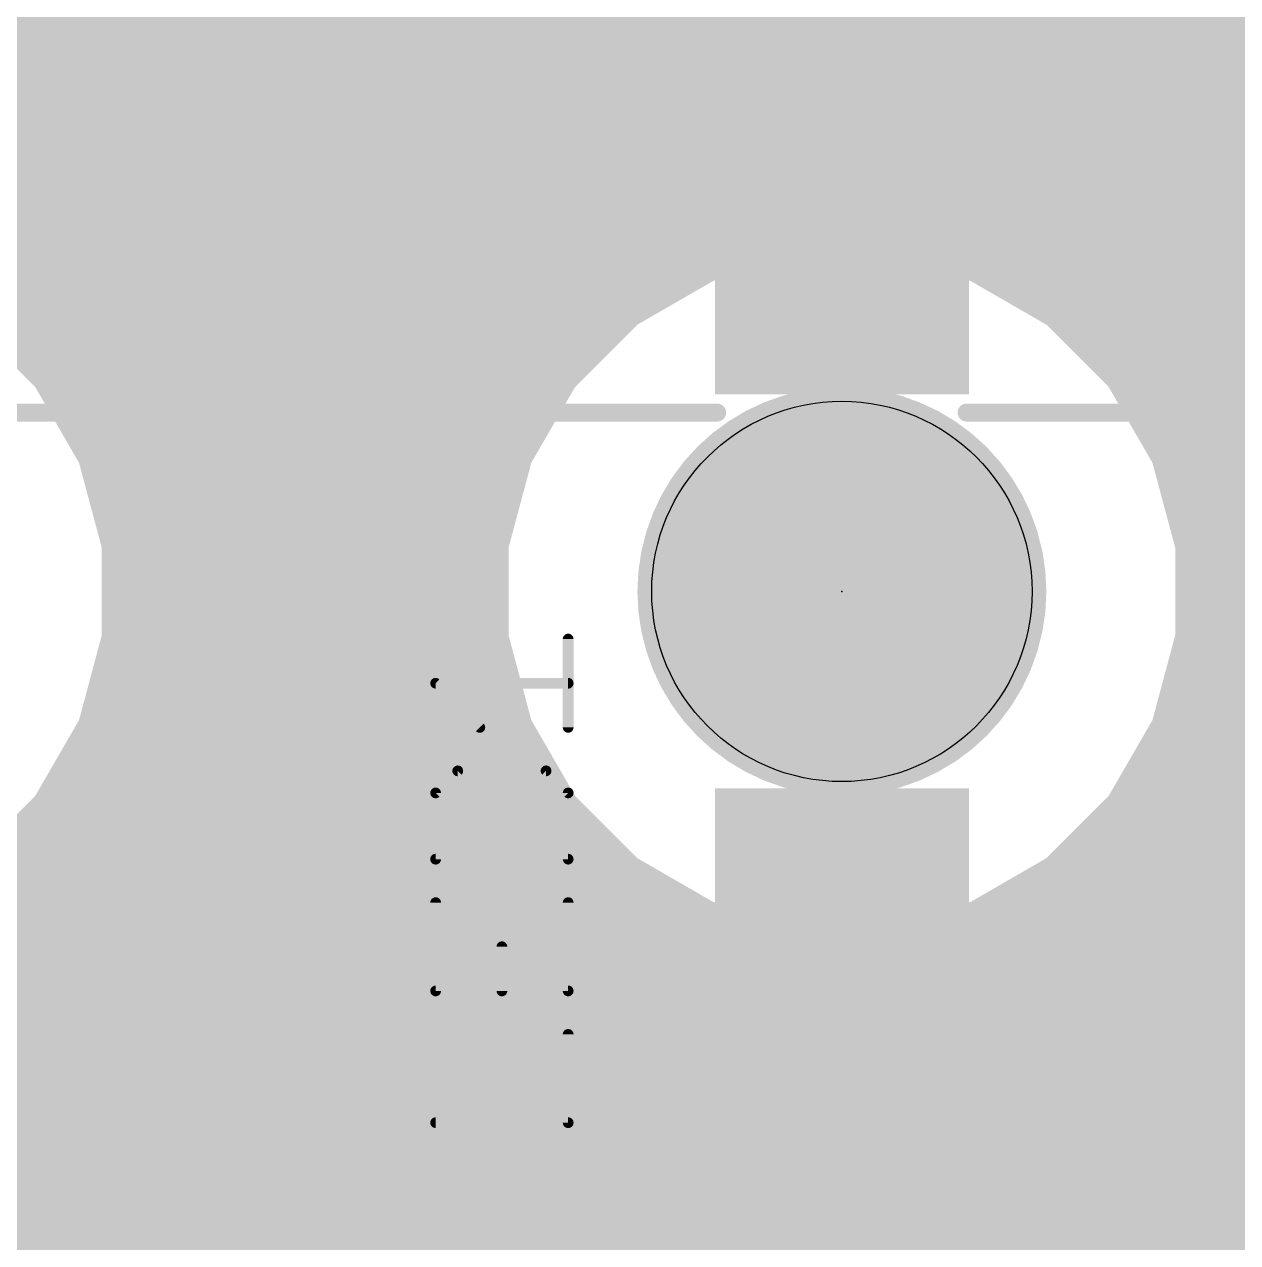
# Model space of a CAD drawing. Extents: x -0.2 to 42.2, y -0.3 to 59.1.
# Drawn here: x 22.14 to 30.75, y 29.67 to 38.32 of the extents above; entities that cross this region are included whole.
import ezdxf

# ---------------------------------------------------------------- set-up
doc = ezdxf.new("R2010")
doc.units = 0
for name, color, linetype in [('1', 22, 'CONTINUOUS'), ('16', 175, 'CONTINUOUS'), ('18', 82, 'CONTINUOUS'), ('20', 7, 'CONTINUOUS'), ('21', 253, 'CONTINUOUS'), ('23', 7, 'CONTINUOUS'), ('25', 253, 'CONTINUOUS'), ('29', 253, 'CONTINUOUS'), ('30', 253, 'CONTINUOUS')]:
    doc.layers.add(name, color=color, linetype=linetype)

# ---------------------------------------------------------------- blocks, each defined once
blk = doc.blocks.new('RECT')
blk.add_solid([(-0.5, -0.5), (0.5, -0.5), (-0.5, 0.5), (0.5, 0.5)])
blk = doc.blocks.new('ROUNDV')
at = {"const_width": 0.5}
blk.add_lwpolyline([(0, -0.25, 1), (0, 0.25, 1), (0, -0.25)], format="xyb", dxfattribs=at)

msp = doc.modelspace()

# ---------------------------------------------------------------- linework, layer by layer
at = {"layer": '1', "const_width": 0.4064}
for points in [[(32.0953, 37.3468), (29.5553, 39.8868)], [(29.21, 39.37), (31.75, 36.83)], [(28.9575, 38.7604), (31.1404, 36.5775)], [(13.3096, 38.2016), (29.5163, 38.2016)], [(21.3326, 37.7952), (26.9274, 37.7952)], [(26.9635, 37.816), (26.8593, 37.7559)], [(27.0798, 37.8472), (26.9635, 37.816)], [(27.7432, 37.8472), (27.0798, 37.8472)], [(27.7432, 36.8592), (27.7432, 37.8472)], [(27.7432, 37.7952), (28.1368, 37.7952)], [(28.8002, 37.8472), (28.1368, 37.8472)], [(28.1368, 37.8472), (28.1368, 36.8592)], [(28.9165, 37.816), (28.8002, 37.8472)], [(29.0207, 37.7559), (28.9165, 37.816)], [(28.9526, 37.7952), (29.9227, 37.7952)], [(26.8593, 37.7559), (26.7741, 37.6707)], [(29.1059, 37.6707), (29.0207, 37.7559)], [(26.7741, 37.6707), (26.714, 37.5665)], [(29.166, 37.5665), (29.1059, 37.6707)], [(26.714, 37.5665), (26.6828, 37.4502)], [(29.1972, 37.4502), (29.166, 37.5665)], [(26.6828, 37.4502), (26.6828, 36.7868)], [(29.1972, 36.7868), (29.1972, 37.4502)], [(21.5772, 37.3888), (26.6828, 37.3888)], [(27.7432, 37.3888), (28.1368, 37.3888)], [(29.1972, 37.3888), (30.3291, 37.3888)], [(21.5772, 36.9824), (26.6828, 36.9824)], [(27.7432, 36.9824), (28.1368, 36.9824)], [(29.1972, 36.9824), (30.7355, 36.9824)], [(28.1368, 36.8592), (27.7432, 36.8592)], [(26.6828, 36.7868), (27.3316, 36.7868)], [(27.3316, 36.7868), (26.9483, 36.6841)], [(28.9317, 36.6841), (28.5484, 36.7868)], [(28.5484, 36.7868), (29.1972, 36.7868)], [(26.9483, 36.6841), (26.3625, 36.3459)], [(29.5175, 36.3459), (28.9317, 36.6841)], [(21.4989, 36.576), (26.7611, 36.576)], [(29.1189, 36.576), (31.1404, 36.576)], [(22.3759, 35.8675), (21.8975, 36.3459)], [(26.3625, 36.3459), (25.8841, 35.8675)], [(29.9959, 35.8675), (29.5175, 36.3459)], [(22.0738, 36.1696), (26.1862, 36.1696)], [(29.6938, 36.1696), (31.1404, 36.1696)], [(22.7141, 35.2817), (22.3759, 35.8675)], [(25.8841, 35.8675), (25.5459, 35.2817)], [(30.3341, 35.2817), (29.9959, 35.8675)], [(22.4361, 35.7632), (25.8239, 35.7632)], [(30.0561, 35.7632), (31.1404, 35.7632)], [(22.6707, 35.3568), (25.5893, 35.3568)], [(30.2907, 35.3568), (31.1404, 35.3568)], [(22.8892, 34.6282), (22.7141, 35.2817)], [(25.5459, 35.2817), (25.3708, 34.6282)], [(30.5092, 34.6282), (30.3341, 35.2817)], [(22.8029, 34.9504), (25.4571, 34.9504)], [(30.4229, 34.9504), (31.1404, 34.9504)], [(22.8892, 33.9518), (22.8892, 34.6282)], [(25.3708, 34.6282), (25.3708, 33.9518)], [(30.5092, 33.9518), (30.5092, 34.6282)], [(22.8892, 34.544), (25.3708, 34.544)], [(30.5092, 34.544), (31.1404, 34.544)], [(22.8892, 34.1376), (25.3708, 34.1376)], [(30.5092, 34.1376), (31.1404, 34.1376)], [(22.7141, 33.2983), (22.8892, 33.9518)], [(25.3708, 33.9518), (25.5459, 33.2983)], [(30.3341, 33.2983), (30.5092, 33.9518)], [(22.8301, 33.7312), (25.4299, 33.7312)], [(30.4501, 33.7312), (31.1404, 33.7312)], [(22.3759, 32.7125), (22.7141, 33.2983)], [(22.7212, 33.3248), (25.5388, 33.3248)], [(25.5459, 33.2983), (25.8841, 32.7125)], [(29.9959, 32.7125), (30.3341, 33.2983)], [(30.3412, 33.3248), (31.2269, 33.3248)], [(22.4948, 32.9184), (25.7652, 32.9184)], [(30.1148, 32.9184), (31.6245, 32.9184)], [(21.8975, 32.2341), (22.3759, 32.7125)], [(25.8841, 32.7125), (26.3625, 32.2341)], [(29.5175, 32.2341), (29.9959, 32.7125)], [(22.1754, 32.512), (26.0846, 32.512)], [(29.7954, 32.512), (32.0309, 32.512)], [(26.3625, 32.2341), (26.7336, 32.0199)], [(29.1464, 32.0199), (29.5175, 32.2341)], [(21.6749, 32.1056), (26.5851, 32.1056)], [(29.2949, 32.1056), (34.3423, 32.1056)], [(26.7336, 32.0199), (26.7336, 31.0217)], [(27.94, 31.99), (27.94, 31.115)], [(29.1464, 31.0896), (29.1464, 32.0199)], [(21.5264, 31.6992), (26.7336, 31.6992)], [(29.1464, 31.6992), (34.7487, 31.6992)], [(21.5264, 31.2928), (26.7336, 31.2928)], [(29.1464, 31.2928), (35.1551, 31.2928)], [(27.94, 31.115), (28.575, 30.48)], [(33.7763, 31.0896), (29.1464, 31.0896)], [(26.7336, 31.0217), (26.9717, 30.7836)], [(21.3911, 30.8864), (26.8689, 30.8864)], [(26.9717, 30.7836), (27.4174, 30.7836)], [(27.4174, 30.7836), (27.4232, 30.7697)], [(27.4232, 30.7697), (28.0582, 30.1347)], [(20.9296, 30.48), (27.7129, 30.48)], [(28.575, 30.48), (33.655, 30.48)], [(20.9296, 30.0736), (28.1193, 30.0736)], [(28.0582, 30.1347), (28.2297, 29.9632)], [(28.2297, 29.9632), (28.4537, 29.8704)], [(28.4537, 29.8704), (33.4025, 29.8704)], [(20.9296, 29.6672), (33.6057, 29.6672)]]:
    msp.add_lwpolyline(points, dxfattribs=at)
at = {"layer": '1', "const_width": 0.2032}
for points in [[(29.5163, 38.1, 1), (29.5163, 38.3032)], [(26.9372, 37.9142, 1), (26.9898, 37.7179)], [(27.0143, 37.7281, 1), (26.9127, 37.904)], [(26.9274, 37.6936, 1), (26.9274, 37.8968)], [(27.0798, 37.9488, 1), (27.0798, 37.7456)], [(27.1061, 37.7491, 1), (27.0535, 37.9453)], [(27.8448, 37.8472, 1), (27.6416, 37.8472)], [(27.7432, 37.8968, 1), (27.7432, 37.6936)], [(27.7432, 37.7456, 1), (27.7432, 37.9488)], [(28.1368, 37.9488, 1), (28.1368, 37.7456)], [(28.2384, 37.8472, 1), (28.0352, 37.8472)], [(28.1368, 37.6936, 1), (28.1368, 37.8968)], [(28.8265, 37.9453, 1), (28.7739, 37.7491)], [(28.8002, 37.7456, 1), (28.8002, 37.9488)], [(28.9673, 37.904, 1), (28.8657, 37.7281)], [(28.9526, 37.8968, 1), (28.9526, 37.6936)], [(28.8902, 37.7179, 1), (28.9428, 37.9142)], [(29.9227, 37.6936, 1), (29.9227, 37.8968)], [(26.8085, 37.8438, 1), (26.9101, 37.6679)], [(26.9311, 37.684, 1), (26.7874, 37.8277)], [(29.0926, 37.8277, 1), (28.9489, 37.684)], [(28.9699, 37.6679, 1), (29.0715, 37.8438)], [(26.7023, 37.7426, 1), (26.846, 37.5989)], [(26.8621, 37.6199, 1), (26.6862, 37.7215)], [(29.1938, 37.7215, 1), (29.0179, 37.6199)], [(29.034, 37.5989, 1), (29.1777, 37.7426)], [(26.626, 37.6173, 1), (26.8019, 37.5157)], [(26.8121, 37.5402, 1), (26.6158, 37.5928)], [(29.2642, 37.5928, 1), (29.0679, 37.5402)], [(29.0781, 37.5157, 1), (29.254, 37.6173)], [(26.7844, 37.4502, 1), (26.5812, 37.4502)], [(29.2988, 37.4502, 1), (29.0956, 37.4502)], [(26.5847, 37.4765, 1), (26.7809, 37.4239)], [(26.6828, 37.2872, 1), (26.6828, 37.4904)], [(27.7432, 37.4904, 1), (27.7432, 37.2872)], [(28.1368, 37.2872, 1), (28.1368, 37.4904)], [(29.1972, 37.4904, 1), (29.1972, 37.2872)], [(29.0991, 37.4239, 1), (29.2953, 37.4765)], [(30.3291, 37.2872, 1), (30.3291, 37.4904)], [(26.6828, 36.8808, 1), (26.6828, 37.084)], [(27.7432, 37.084, 1), (27.7432, 36.8808)], [(28.1368, 36.8808, 1), (28.1368, 37.084)], [(29.1972, 37.084, 1), (29.1972, 36.8808)], [(30.7355, 36.8808, 1), (30.7355, 37.084)], [(27.7432, 36.9608, 1), (27.7432, 36.7576)], [(28.1368, 36.7576, 1), (28.1368, 36.9608)], [(26.6828, 36.8884, 1), (26.6828, 36.6852)], [(27.3579, 36.6887, 1), (27.3053, 36.8849)], [(27.3316, 36.6852, 1), (27.3316, 36.8884)], [(27.6416, 36.8592, 1), (27.8448, 36.8592)], [(28.0352, 36.8592, 1), (28.2384, 36.8592)], [(28.5747, 36.8849, 1), (28.5221, 36.6887)], [(28.5484, 36.8884, 1), (28.5484, 36.6852)], [(29.1972, 36.6852, 1), (29.1972, 36.8884)], [(26.5812, 36.7868, 1), (26.7844, 36.7868)], [(26.922, 36.7822, 1), (26.9746, 36.586)], [(26.9991, 36.5961, 1), (26.8975, 36.7721)], [(28.9825, 36.7721, 1), (28.8809, 36.5961)], [(28.9054, 36.586, 1), (28.958, 36.7822)], [(29.0956, 36.7868, 1), (29.2988, 36.7868)], [(26.7611, 36.4744, 1), (26.7611, 36.6776)], [(29.1189, 36.6776, 1), (29.1189, 36.4744)], [(26.3117, 36.4339, 1), (26.4133, 36.2579)], [(26.4343, 36.274, 1), (26.2906, 36.4177)], [(29.5894, 36.4177, 1), (29.4457, 36.274)], [(29.4667, 36.2579, 1), (29.5683, 36.4339)], [(22.0738, 36.2712, 1), (22.0738, 36.068)], [(26.1862, 36.068, 1), (26.1862, 36.2712)], [(29.6938, 36.2712, 1), (29.6938, 36.068)], [(22.4639, 35.9183, 1), (22.2879, 35.8167)], [(25.9721, 35.8167, 1), (25.7961, 35.9183)], [(30.0839, 35.9183, 1), (29.9079, 35.8167)], [(22.304, 35.7957, 1), (22.4477, 35.9394)], [(25.8123, 35.9394, 1), (25.956, 35.7957)], [(29.924, 35.7957, 1), (30.0677, 35.9394)], [(22.4361, 35.8648, 1), (22.4361, 35.6616)], [(25.8239, 35.6616, 1), (25.8239, 35.8648)], [(30.0561, 35.8648, 1), (30.0561, 35.6616)], [(22.6707, 35.4584, 1), (22.6707, 35.2552)], [(25.5893, 35.2552, 1), (25.5893, 35.4584)], [(30.2907, 35.4584, 1), (30.2907, 35.2552)], [(22.8122, 35.308, 1), (22.616, 35.2554)], [(25.644, 35.2554, 1), (25.4477, 35.308)], [(30.4322, 35.308, 1), (30.236, 35.2554)], [(22.6261, 35.2309, 1), (22.8021, 35.3325)], [(25.4579, 35.3325, 1), (25.6339, 35.2309)], [(30.2461, 35.2309, 1), (30.4221, 35.3325)], [(22.8029, 35.052, 1), (22.8029, 34.8488)], [(25.4571, 34.8488, 1), (25.4571, 35.052)], [(30.4229, 35.052, 1), (30.4229, 34.8488)], [(22.9908, 34.6282, 1), (22.7876, 34.6282)], [(25.4724, 34.6282, 1), (25.2692, 34.6282)], [(30.6108, 34.6282, 1), (30.4076, 34.6282)], [(22.8892, 34.6456, 1), (22.8892, 34.4424)], [(22.7911, 34.6019, 1), (22.9873, 34.6545)], [(25.2727, 34.6545, 1), (25.4689, 34.6019)], [(25.3708, 34.4424, 1), (25.3708, 34.6456)], [(30.5092, 34.6456, 1), (30.5092, 34.4424)], [(30.4111, 34.6019, 1), (30.6073, 34.6545)], [(22.8892, 34.2392, 1), (22.8892, 34.036)], [(25.3708, 34.036, 1), (25.3708, 34.2392)], [(30.5092, 34.2392, 1), (30.5092, 34.036)], [(22.9873, 33.9255, 1), (22.7911, 33.9781)], [(25.4689, 33.9781, 1), (25.2727, 33.9255)], [(30.6073, 33.9255, 1), (30.4111, 33.9781)], [(22.7876, 33.9518, 1), (22.9908, 33.9518)], [(25.2692, 33.9518, 1), (25.4724, 33.9518)], [(30.4076, 33.9518, 1), (30.6108, 33.9518)], [(22.8301, 33.8328, 1), (22.8301, 33.6296)], [(25.4299, 33.6296, 1), (25.4299, 33.8328)], [(30.4501, 33.8328, 1), (30.4501, 33.6296)], [(22.7212, 33.4264, 1), (22.7212, 33.2232)], [(22.8021, 33.2475, 1), (22.6261, 33.3491)], [(25.6339, 33.3491, 1), (25.4579, 33.2475)], [(25.5388, 33.2232, 1), (25.5388, 33.4264)], [(30.3412, 33.4264, 1), (30.3412, 33.2232)], [(30.4221, 33.2475, 1), (30.2461, 33.3491)], [(22.616, 33.3246, 1), (22.8122, 33.272)], [(25.4477, 33.272, 1), (25.644, 33.3246)], [(30.236, 33.3246, 1), (30.4322, 33.272)], [(22.4948, 33.02, 1), (22.4948, 32.8168)], [(25.7652, 32.8168, 1), (25.7652, 33.02)], [(30.1148, 33.02, 1), (30.1148, 32.8168)], [(22.4477, 32.6406, 1), (22.304, 32.7843)], [(25.956, 32.7843, 1), (25.8123, 32.6406)], [(30.0677, 32.6406, 1), (29.924, 32.7843)], [(22.2879, 32.7633, 1), (22.4639, 32.6617)], [(25.7961, 32.6617, 1), (25.9721, 32.7633)], [(29.9079, 32.7633, 1), (30.0839, 32.6617)], [(22.1754, 32.6136, 1), (22.1754, 32.4104)], [(26.0846, 32.4104, 1), (26.0846, 32.6136)], [(29.7954, 32.6136, 1), (29.7954, 32.4104)], [(26.4133, 32.3221, 1), (26.3117, 32.1461)], [(26.2906, 32.1623, 1), (26.4343, 32.306)], [(29.4457, 32.306, 1), (29.5894, 32.1623)], [(29.5683, 32.1461, 1), (29.4667, 32.3221)], [(26.5851, 32.004, 1), (26.5851, 32.2072)], [(29.2949, 32.2072, 1), (29.2949, 32.004)], [(26.8352, 32.0199, 1), (26.632, 32.0199)], [(26.6828, 31.9319, 1), (26.7844, 32.1078)], [(28.0416, 31.99, 1), (27.8384, 31.99)], [(29.248, 32.0199, 1), (29.0448, 32.0199)], [(29.0956, 32.1078, 1), (29.1972, 31.9319)], [(26.7336, 31.5976, 1), (26.7336, 31.8008)], [(29.1464, 31.8008, 1), (29.1464, 31.5976)], [(26.7336, 31.1912, 1), (26.7336, 31.3944)], [(29.1464, 31.3944, 1), (29.1464, 31.1912)], [(28.0118, 31.1868, 1), (27.8682, 31.0432)], [(29.1464, 31.1912, 1), (29.1464, 30.988)], [(26.8054, 31.0935, 1), (26.6618, 30.9498)], [(27.8384, 31.115, 1), (28.0416, 31.115)], [(29.0448, 31.0896, 1), (29.248, 31.0896)], [(26.632, 31.0217, 1), (26.8352, 31.0217)], [(26.8689, 30.7848, 1), (26.8689, 30.988)], [(26.9717, 30.8852, 1), (26.9717, 30.682)], [(27.5113, 30.8225, 1), (27.3236, 30.7447)], [(27.495, 30.8415, 1), (27.3514, 30.6978)], [(27.4174, 30.682, 1), (27.4174, 30.8852)], [(26.8998, 30.7118, 1), (27.0435, 30.8554)], [(27.3293, 30.7308, 1), (27.5171, 30.8086)], [(27.7129, 30.3784, 1), (27.7129, 30.5816)], [(28.575, 30.5816, 1), (28.575, 30.3784)], [(28.5032, 30.4082, 1), (28.6468, 30.5518)], [(28.13, 30.2065, 1), (27.9864, 30.0628)], [(27.9864, 30.0628, 1), (28.13, 30.2065)], [(28.1193, 29.972, 1), (28.1193, 30.1752)], [(28.2686, 30.0571, 1), (28.1908, 29.8693)], [(28.1578, 29.8914, 1), (28.3015, 30.035)], [(28.4537, 29.972, 1), (28.4537, 29.7688)], [(28.4149, 29.7765, 1), (28.4926, 29.9643)]]:
    msp.add_lwpolyline(points, format="xyb", dxfattribs=at)
at = {"layer": '16', "const_width": 0.4064}
for points in [[(1.4224, 38.2016), (32.1096, 38.2016)], [(1.4224, 37.7952), (32.1096, 37.7952)], [(1.4224, 37.3888), (32.1096, 37.3888)], [(1.4224, 36.9824), (32.3765, 36.9824)], [(27.6018, 36.8592), (26.9483, 36.6841)], [(28.2782, 36.8592), (27.6018, 36.8592)], [(28.9317, 36.6841), (28.2782, 36.8592)], [(26.9483, 36.6841), (26.3625, 36.3459)], [(29.5175, 36.3459), (28.9317, 36.6841)], [(21.4989, 36.576), (26.7611, 36.576)], [(29.1189, 36.576), (32.7829, 36.576)], [(22.3759, 35.8675), (21.8975, 36.3459)], [(26.3625, 36.3459), (25.8841, 35.8675)], [(29.9959, 35.8675), (29.5175, 36.3459)], [(22.0738, 36.1696), (26.1862, 36.1696)], [(29.6938, 36.1696), (40.5776, 36.1696)], [(22.7141, 35.2817), (22.3759, 35.8675)], [(25.8841, 35.8675), (25.5459, 35.2817)], [(30.3341, 35.2817), (29.9959, 35.8675)], [(22.4361, 35.7632), (25.8239, 35.7632)], [(30.0561, 35.7632), (40.5776, 35.7632)], [(22.6707, 35.3568), (25.5893, 35.3568)], [(30.2907, 35.3568), (40.5776, 35.3568)], [(22.8892, 34.6282), (22.7141, 35.2817)], [(25.5459, 35.2817), (25.3708, 34.6282)], [(30.5092, 34.6282), (30.3341, 35.2817)], [(22.8029, 34.9504), (25.4571, 34.9504)], [(30.4229, 34.9504), (40.5776, 34.9504)], [(22.8892, 33.9518), (22.8892, 34.6282)], [(25.3708, 34.6282), (25.3708, 33.9518)], [(30.5092, 33.9518), (30.5092, 34.6282)], [(22.8892, 34.544), (25.3708, 34.544)], [(30.5092, 34.544), (40.5776, 34.544)], [(22.8892, 34.1376), (25.3708, 34.1376)], [(30.5092, 34.1376), (40.5776, 34.1376)], [(22.7141, 33.2983), (22.8892, 33.9518)], [(25.3708, 33.9518), (25.5459, 33.2983)], [(30.3341, 33.2983), (30.5092, 33.9518)], [(22.8301, 33.7312), (25.4299, 33.7312)], [(30.4501, 33.7312), (40.5776, 33.7312)], [(22.3759, 32.7125), (22.7141, 33.2983)], [(22.7212, 33.3248), (25.5388, 33.3248)], [(25.5459, 33.2983), (25.8841, 32.7125)], [(29.9959, 32.7125), (30.3341, 33.2983)], [(30.3412, 33.3248), (40.5776, 33.3248)], [(22.4948, 32.9184), (25.7652, 32.9184)], [(30.1148, 32.9184), (40.5776, 32.9184)], [(21.8975, 32.2341), (22.3759, 32.7125)], [(25.8841, 32.7125), (26.3625, 32.2341)], [(29.5175, 32.2341), (29.9959, 32.7125)], [(22.1754, 32.512), (26.0846, 32.512)], [(29.7954, 32.512), (40.5776, 32.512)], [(26.3625, 32.2341), (26.9483, 31.8959)], [(28.9317, 31.8959), (29.5175, 32.2341)], [(21.6749, 32.1056), (26.5851, 32.1056)], [(29.2949, 32.1056), (40.5776, 32.1056)], [(26.9483, 31.8959), (27.6018, 31.7208)], [(28.2782, 31.7208), (28.9317, 31.8959)], [(27.6018, 31.7208), (28.2782, 31.7208)], [(1.4224, 31.6992), (40.5776, 31.6992)], [(1.4224, 31.2928), (40.5776, 31.2928)], [(1.4224, 30.8864), (40.5776, 30.8864)], [(1.4224, 30.48), (40.5776, 30.48)], [(1.4224, 30.0736), (40.5776, 30.0736)], [(1.4224, 29.6672), (40.5776, 29.6672)]]:
    msp.add_lwpolyline(points, dxfattribs=at)
at = {"layer": '16', "const_width": 0.2032}
for points in [[(27.6018, 36.9608, 1), (27.6018, 36.7576)], [(27.6281, 36.7611, 1), (27.5755, 36.9573)], [(28.3045, 36.9573, 1), (28.2519, 36.7611)], [(28.2782, 36.7576, 1), (28.2782, 36.9608)], [(26.922, 36.7822, 1), (26.9746, 36.586)], [(26.9991, 36.5961, 1), (26.8975, 36.7721)], [(28.9825, 36.7721, 1), (28.8809, 36.5961)], [(28.9054, 36.586, 1), (28.958, 36.7822)], [(26.7611, 36.4744, 1), (26.7611, 36.6776)], [(29.1189, 36.6776, 1), (29.1189, 36.4744)], [(26.3117, 36.4339, 1), (26.4133, 36.2579)], [(26.4343, 36.274, 1), (26.2906, 36.4177)], [(29.5894, 36.4177, 1), (29.4457, 36.274)], [(29.4667, 36.2579, 1), (29.5683, 36.4339)], [(22.0738, 36.2712, 1), (22.0738, 36.068)], [(26.1862, 36.068, 1), (26.1862, 36.2712)], [(29.6938, 36.2712, 1), (29.6938, 36.068)], [(22.4639, 35.9183, 1), (22.2879, 35.8167)], [(25.9721, 35.8167, 1), (25.7961, 35.9183)], [(30.0839, 35.9183, 1), (29.9079, 35.8167)], [(22.304, 35.7957, 1), (22.4477, 35.9394)], [(25.8123, 35.9394, 1), (25.956, 35.7957)], [(29.924, 35.7957, 1), (30.0677, 35.9394)], [(22.4361, 35.8648, 1), (22.4361, 35.6616)], [(25.8239, 35.6616, 1), (25.8239, 35.8648)], [(30.0561, 35.8648, 1), (30.0561, 35.6616)], [(22.6707, 35.4584, 1), (22.6707, 35.2552)], [(25.5893, 35.2552, 1), (25.5893, 35.4584)], [(30.2907, 35.4584, 1), (30.2907, 35.2552)], [(22.8122, 35.308, 1), (22.616, 35.2554)], [(25.644, 35.2554, 1), (25.4477, 35.308)], [(30.4322, 35.308, 1), (30.236, 35.2554)], [(22.6261, 35.2309, 1), (22.8021, 35.3325)], [(25.4579, 35.3325, 1), (25.6339, 35.2309)], [(30.2461, 35.2309, 1), (30.4221, 35.3325)], [(22.8029, 35.052, 1), (22.8029, 34.8488)], [(25.4571, 34.8488, 1), (25.4571, 35.052)], [(30.4229, 35.052, 1), (30.4229, 34.8488)], [(22.9908, 34.6282, 1), (22.7876, 34.6282)], [(25.4724, 34.6282, 1), (25.2692, 34.6282)], [(30.6108, 34.6282, 1), (30.4076, 34.6282)], [(22.8892, 34.6456, 1), (22.8892, 34.4424)], [(22.7911, 34.6019, 1), (22.9873, 34.6545)], [(25.2727, 34.6545, 1), (25.4689, 34.6019)], [(25.3708, 34.4424, 1), (25.3708, 34.6456)], [(30.5092, 34.6456, 1), (30.5092, 34.4424)], [(30.4111, 34.6019, 1), (30.6073, 34.6545)], [(22.8892, 34.2392, 1), (22.8892, 34.036)], [(25.3708, 34.036, 1), (25.3708, 34.2392)], [(30.5092, 34.2392, 1), (30.5092, 34.036)], [(22.9873, 33.9255, 1), (22.7911, 33.9781)], [(25.4689, 33.9781, 1), (25.2727, 33.9255)], [(30.6073, 33.9255, 1), (30.4111, 33.9781)], [(22.7876, 33.9518, 1), (22.9908, 33.9518)], [(25.2692, 33.9518, 1), (25.4724, 33.9518)], [(30.4076, 33.9518, 1), (30.6108, 33.9518)], [(22.8301, 33.8328, 1), (22.8301, 33.6296)], [(25.4299, 33.6296, 1), (25.4299, 33.8328)], [(30.4501, 33.8328, 1), (30.4501, 33.6296)], [(22.7212, 33.4264, 1), (22.7212, 33.2232)], [(22.8021, 33.2475, 1), (22.6261, 33.3491)], [(25.6339, 33.3491, 1), (25.4579, 33.2475)], [(25.5388, 33.2232, 1), (25.5388, 33.4264)], [(30.3412, 33.4264, 1), (30.3412, 33.2232)], [(30.4221, 33.2475, 1), (30.2461, 33.3491)], [(22.616, 33.3246, 1), (22.8122, 33.272)], [(25.4477, 33.272, 1), (25.644, 33.3246)], [(30.236, 33.3246, 1), (30.4322, 33.272)], [(22.4948, 33.02, 1), (22.4948, 32.8168)], [(25.7652, 32.8168, 1), (25.7652, 33.02)], [(30.1148, 33.02, 1), (30.1148, 32.8168)], [(22.4477, 32.6406, 1), (22.304, 32.7843)], [(25.956, 32.7843, 1), (25.8123, 32.6406)], [(30.0677, 32.6406, 1), (29.924, 32.7843)], [(22.2879, 32.7633, 1), (22.4639, 32.6617)], [(25.7961, 32.6617, 1), (25.9721, 32.7633)], [(29.9079, 32.7633, 1), (30.0839, 32.6617)], [(22.1754, 32.6136, 1), (22.1754, 32.4104)], [(26.0846, 32.4104, 1), (26.0846, 32.6136)], [(29.7954, 32.6136, 1), (29.7954, 32.4104)], [(26.4133, 32.3221, 1), (26.3117, 32.1461)], [(26.2906, 32.1623, 1), (26.4343, 32.306)], [(29.4457, 32.306, 1), (29.5894, 32.1623)], [(29.5683, 32.1461, 1), (29.4667, 32.3221)], [(26.5851, 32.004, 1), (26.5851, 32.2072)], [(29.2949, 32.2072, 1), (29.2949, 32.004)], [(26.9746, 31.994, 1), (26.922, 31.7977)], [(28.958, 31.7977, 1), (28.9054, 31.994)], [(26.8975, 31.8079, 1), (26.9991, 31.9839)], [(28.8809, 31.9839, 1), (28.9825, 31.8079)], [(27.6018, 31.8224, 1), (27.6018, 31.6192)], [(27.5755, 31.6227, 1), (27.6281, 31.8189)], [(28.2519, 31.8189, 1), (28.3045, 31.6227)], [(28.2782, 31.6192, 1), (28.2782, 31.8224)]]:
    msp.add_lwpolyline(points, format="xyb", dxfattribs=at)
at = {"layer": '20'}
msp.add_circle((27.94, 34.29), 1.35, dxfattribs=at)
at = {"layer": '21', "const_width": 0.127}
for points in [[(21.205, 35.56), (22.475, 35.56)], [(27.055, 35.56), (25.785, 35.56)], [(28.825, 35.56), (30.095, 35.56)]]:
    msp.add_lwpolyline(points, dxfattribs=at)
at = {"layer": '21', "const_width": 0.0635}
for points in [[(22.475, 35.5282, 1), (22.475, 35.5918)], [(25.785, 35.5918, 1), (25.785, 35.5282)], [(27.055, 35.5282, 1), (27.055, 35.5918)], [(28.825, 35.5918, 1), (28.825, 35.5282)], [(30.095, 35.5282, 1), (30.095, 35.5918)]]:
    msp.add_lwpolyline(points, format="xyb", dxfattribs=at)
at = {"layer": '23'}
msp.add_point((27.94, 34.29), dxfattribs=at)
at = {"layer": '25', "const_width": 0.0762}
for points in [[(25.9969, 33.3247), (25.9969, 33.9517)], [(25.3698, 33.3247), (25.0563, 33.6382)], [(25.0563, 33.6382), (25.9969, 33.6382)], [(25.2131, 33.0162), (25.0563, 32.8594)], [(25.8401, 33.0162), (25.2131, 33.0162)], [(25.9969, 32.8594), (25.8401, 33.0162)], [(25.0563, 32.8594), (25.0563, 32.3891)], [(25.9969, 32.3891), (25.9969, 32.8594)], [(25.0563, 32.3891), (25.9969, 32.3891)], [(25.0563, 32.0807), (25.0563, 31.4536)], [(25.9969, 31.4536), (25.9969, 32.0807)], [(25.5266, 31.4536), (25.5266, 31.7672)], [(25.0563, 31.4536), (25.9969, 31.4536)], [(25.9969, 30.5181), (25.9969, 31.1452)], [(25.0563, 30.5181), (25.9969, 30.5181)]]:
    msp.add_lwpolyline(points, dxfattribs=at)
at = {"layer": '25', "const_width": 0.0381}
for points in [[(26.016, 33.9517, 1), (25.9779, 33.9517)], [(25.0698, 33.6517, 1), (25.0428, 33.6247)], [(25.0563, 33.6572, 1), (25.0563, 33.6191)], [(25.9969, 33.6191, 1), (25.9969, 33.6572)], [(25.3564, 33.3112, 1), (25.3833, 33.3381)], [(25.9779, 33.3247, 1), (26.016, 33.3247)], [(25.2131, 33.0353, 1), (25.2131, 32.9972)], [(25.2265, 33.0027, 1), (25.1996, 33.0297)], [(25.8536, 33.0297, 1), (25.8267, 33.0027)], [(25.8401, 32.9972, 1), (25.8401, 33.0353)], [(25.0753, 32.8594, 1), (25.0372, 32.8594)], [(25.0428, 32.8729, 1), (25.0698, 32.846)], [(26.016, 32.8594, 1), (25.9779, 32.8594)], [(25.9834, 32.846, 1), (26.0104, 32.8729)], [(25.0372, 32.3891, 1), (25.0753, 32.3891)], [(25.0563, 32.4082, 1), (25.0563, 32.3701)], [(25.9779, 32.3891, 1), (26.016, 32.3891)], [(25.9969, 32.3701, 1), (25.9969, 32.4082)], [(25.0753, 32.0807, 1), (25.0372, 32.0807)], [(26.016, 32.0807, 1), (25.9779, 32.0807)], [(25.5457, 31.7672, 1), (25.5076, 31.7672)], [(25.0563, 31.4727, 1), (25.0563, 31.4346)], [(25.9969, 31.4346, 1), (25.9969, 31.4727)], [(25.0372, 31.4536, 1), (25.0753, 31.4536)], [(25.5076, 31.4536, 1), (25.5457, 31.4536)], [(25.9779, 31.4536, 1), (26.016, 31.4536)], [(26.016, 31.1452, 1), (25.9779, 31.1452)], [(25.0563, 30.5372, 1), (25.0563, 30.4991)], [(25.9779, 30.5181, 1), (26.016, 30.5181)], [(25.9969, 30.4991, 1), (25.9969, 30.5372)]]:
    msp.add_lwpolyline(points, format="xyb", dxfattribs=at)
at = {"layer": '29', "const_width": 1.4516}
msp.add_lwpolyline([(27.94, 33.5642, 1), (27.94, 35.0158, 1), (27.94, 33.5642)], format="xyb", dxfattribs=at)
at = {"layer": '30', "const_width": 0.1524}
for points in [[(29.8445, 38.1518), (29.6581, 37.9653)], [(30.4038, 38.1518), (29.8445, 38.1518)], [(30.4038, 37.0332), (30.4038, 38.1518)], [(29.6581, 37.9653), (29.6581, 37.5925)], [(25.3534, 37.7789), (25.1669, 37.7789)], [(25.7262, 37.4061), (25.3534, 37.7789)], [(25.7262, 37.0332), (25.7262, 37.7789)], [(26.3363, 37.7789), (26.1499, 37.5925)], [(26.7092, 37.7789), (26.3363, 37.7789)], [(26.8956, 37.5925), (26.7092, 37.7789)], [(27.3193, 37.2196), (27.3193, 37.7789)], [(28.065, 37.7789), (28.065, 37.2196)], [(28.4887, 37.5925), (28.6751, 37.7789)], [(28.6751, 37.7789), (29.048, 37.7789)], [(29.048, 37.7789), (29.2344, 37.5925)], [(26.1499, 37.5925), (26.1499, 37.4061)], [(26.8956, 37.2196), (26.8956, 37.5925)], [(28.4887, 37.2196), (28.4887, 37.5925)], [(29.2344, 37.5925), (29.2344, 37.2196)], [(29.6581, 37.5925), (29.8445, 37.4061)], [(26.1499, 37.4061), (26.8956, 37.4061)], [(29.8445, 37.4061), (30.4038, 37.4061)], [(26.7092, 37.0332), (26.8956, 37.2196)], [(27.5057, 37.0332), (27.3193, 37.2196)], [(27.6922, 37.2196), (27.5057, 37.0332)], [(27.8786, 37.0332), (27.6922, 37.2196)], [(28.065, 37.2196), (27.8786, 37.0332)], [(28.6751, 37.0332), (28.4887, 37.2196)], [(29.2344, 37.2196), (29.048, 37.0332)], [(26.3363, 37.0332), (26.7092, 37.0332)], [(29.048, 37.0332), (28.6751, 37.0332)], [(23.9431, 31.4208), (23.9431, 30.3022)], [(24.6888, 30.3022), (24.6888, 31.4208)], [(22.1636, 31.0479), (21.9772, 30.8615)], [(22.35, 31.0479), (22.1636, 31.0479)], [(22.35, 30.3022), (22.35, 31.0479)], [(22.7737, 30.8615), (22.9601, 31.0479)], [(22.9601, 31.0479), (23.333, 31.0479)], [(23.333, 31.0479), (23.5194, 30.8615)], [(22.7737, 30.4886), (22.7737, 30.8615)], [(23.5194, 30.8615), (23.5194, 30.4886)], [(24.6888, 30.8615), (23.9431, 30.8615)], [(22.9601, 30.3022), (22.7737, 30.4886)], [(23.5194, 30.4886), (23.333, 30.3022)], [(23.333, 30.3022), (22.9601, 30.3022)]]:
    msp.add_lwpolyline(points, dxfattribs=at)
at = {"layer": '30'}
for points, const_width in [([(29.8445, 38.1899, 1), (29.8445, 38.1137)], 0.0762), ([(29.8715, 38.1248, 1), (29.8176, 38.1787)], 0.0762), ([(30.4419, 38.1518, 1), (30.3657, 38.1518)], 0.0762), ([(30.4038, 38.1137, 1), (30.4038, 38.1899)], 0.0762), ([(29.6962, 37.9653, 1), (29.62, 37.9653)], 0.0762), ([(29.6312, 37.9923, 1), (29.685, 37.9384)], 0.0762), ([(25.1669, 37.817, 1), (25.1669, 37.7408)], 0.0762), ([(25.3803, 37.8058, 1), (25.3264, 37.752)], 0.0762), ([(25.3534, 37.7408, 1), (25.3534, 37.817)], 0.0762), ([(25.7643, 37.7789, 1), (25.6881, 37.7789)], 0.0762), ([(26.3363, 37.817, 1), (26.3363, 37.7408)], 0.0762), ([(26.3633, 37.752, 1), (26.3094, 37.8058)], 0.0762), ([(26.7361, 37.8058, 1), (26.6822, 37.752)], 0.0762), ([(26.7092, 37.7408, 1), (26.7092, 37.817)], 0.0762), ([(27.3574, 37.7789, 1), (27.2812, 37.7789)], 0.0762), ([(28.1031, 37.7789, 1), (28.0269, 37.7789)], 0.0762), ([(28.6751, 37.817, 1), (28.6751, 37.7408)], 0.0762), ([(28.7021, 37.752, 1), (28.6482, 37.8058)], 0.0762), ([(29.0749, 37.8058, 1), (29.021, 37.752)], 0.0762), ([(29.048, 37.7408, 1), (29.048, 37.817)], 0.0762), ([(26.188, 37.5925, 1), (26.1118, 37.5925)], 0.0762), ([(26.123, 37.6194, 1), (26.1768, 37.5655)], 0.0762), ([(26.9337, 37.5925, 1), (26.8575, 37.5925)], 0.0762), ([(26.8687, 37.5655, 1), (26.9226, 37.6194)], 0.0762), ([(28.5268, 37.5925, 1), (28.4506, 37.5925)], 0.0762), ([(28.4618, 37.6194, 1), (28.5156, 37.5655)], 0.0762), ([(29.2725, 37.5925, 1), (29.1963, 37.5925)], 0.0762), ([(29.2075, 37.5655, 1), (29.2613, 37.6194)], 0.0762), ([(29.685, 37.6194, 1), (29.6312, 37.5655)], 0.0762), ([(29.62, 37.5925, 1), (29.6962, 37.5925)], 0.0762), ([(25.6993, 37.3791, 1), (25.7532, 37.433)], 0.0762), ([(26.1499, 37.4442, 1), (26.1499, 37.368)], 0.0762), ([(26.8956, 37.368, 1), (26.8956, 37.4442)], 0.0762), ([(29.8445, 37.4442, 1), (29.8445, 37.368)], 0.0762), ([(29.8176, 37.3791, 1), (29.8715, 37.433)], 0.0762), ([(30.4038, 37.368, 1), (30.4038, 37.4442)], 0.0762), ([(26.1118, 37.4061, 1), (26.188, 37.4061)], 0.0762), ([(26.9226, 37.1927, 1), (26.8687, 37.2466)], 0.0762), ([(27.3462, 37.2466, 1), (27.2924, 37.1927)], 0.0762), ([(27.7191, 37.2466, 1), (27.6652, 37.1927)], 0.0762), ([(27.7191, 37.1927, 1), (27.6652, 37.2466)], 0.0762), ([(28.0919, 37.1927, 1), (28.0381, 37.2466)], 0.0762), ([(28.5156, 37.2466, 1), (28.4618, 37.1927)], 0.0762), ([(29.2613, 37.1927, 1), (29.2075, 37.2466)], 0.0762), ([(26.8575, 37.2196, 1), (26.9337, 37.2196)], 0.0762), ([(27.2812, 37.2196, 1), (27.3574, 37.2196)], 0.0762), ([(28.0269, 37.2196, 1), (28.1031, 37.2196)], 0.0762), ([(28.4506, 37.2196, 1), (28.5268, 37.2196)], 0.0762), ([(29.1963, 37.2196, 1), (29.2725, 37.2196)], 0.0762), ([(26.3363, 37.0713, 1), (26.3363, 36.9951)], 0.0762), ([(26.7092, 36.9951, 1), (26.7092, 37.0713)], 0.0762), ([(28.6751, 37.0713, 1), (28.6751, 36.9951)], 0.0762), ([(29.048, 36.9951, 1), (29.048, 37.0713)], 0.0762), ([(25.6881, 37.0332, 1), (25.7643, 37.0332)], 0.0762), ([(26.6822, 37.0601, 1), (26.7361, 37.0063)], 0.0762), ([(27.4788, 37.0601, 1), (27.5327, 37.0063)], 0.0762), ([(27.4788, 37.0063, 1), (27.5327, 37.0601)], 0.0762), ([(27.8516, 37.0601, 1), (27.9055, 37.0063)], 0.0762), ([(27.8516, 37.0063, 1), (27.9055, 37.0601)], 0.0762), ([(28.6482, 37.0063, 1), (28.7021, 37.0601)], 0.0762), ([(29.021, 37.0601, 1), (29.0749, 37.0063)], 0.0762), ([(30.3657, 37.0332, 1), (30.4419, 37.0332)], 0.0762), ([(27.94, 33.5642, 1), (27.94, 35.0158, 1), (27.94, 33.5642)], 1.4516), ([(23.9812, 31.4208, 1), (23.905, 31.4208)], 0.0762), ([(24.7269, 31.4208, 1), (24.6507, 31.4208)], 0.0762), ([(22.1636, 31.086, 1), (22.1636, 31.0098)], 0.0762), ([(22.1905, 31.021, 1), (22.1366, 31.0748)], 0.0762), ([(22.3881, 31.0479, 1), (22.3119, 31.0479)], 0.0762), ([(22.35, 31.0098, 1), (22.35, 31.086)], 0.0762), ([(22.9601, 31.086, 1), (22.9601, 31.0098)], 0.0762), ([(22.9871, 31.021, 1), (22.9332, 31.0748)], 0.0762), ([(23.3599, 31.0748, 1), (23.306, 31.021)], 0.0762), ([(23.333, 31.0098, 1), (23.333, 31.086)], 0.0762), ([(22.8118, 30.8615, 1), (22.7356, 30.8615)], 0.0762), ([(22.7468, 30.8884, 1), (22.8006, 30.8345)], 0.0762), ([(23.5575, 30.8615, 1), (23.4813, 30.8615)], 0.0762), ([(23.4925, 30.8345, 1), (23.5463, 30.8884)], 0.0762), ([(23.9431, 30.8996, 1), (23.9431, 30.8234)], 0.0762), ([(24.6888, 30.8234, 1), (24.6888, 30.8996)], 0.0762), ([(22.8006, 30.5156, 1), (22.7468, 30.4617)], 0.0762), ([(23.5463, 30.4617, 1), (23.4925, 30.5156)], 0.0762), ([(22.7356, 30.4886, 1), (22.8118, 30.4886)], 0.0762), ([(23.4813, 30.4886, 1), (23.5575, 30.4886)], 0.0762), ([(22.9601, 30.3403, 1), (22.9601, 30.2641)], 0.0762), ([(22.9332, 30.2753, 1), (22.9871, 30.3291)], 0.0762), ([(23.306, 30.3291, 1), (23.3599, 30.2753)], 0.0762), ([(23.333, 30.2641, 1), (23.333, 30.3403)], 0.0762), ([(22.3119, 30.3022, 1), (22.3881, 30.3022)], 0.0762), ([(23.905, 30.3022, 1), (23.9812, 30.3022)], 0.0762), ([(24.6507, 30.3022, 1), (24.7269, 30.3022)], 0.0762)]:
    msp.add_lwpolyline(points, format="xyb", dxfattribs=dict(at, const_width=const_width))

# ---------------------------------------------------------------- block references
at = {"layer": '1', "xscale": 1.6, "yscale": 1.6}
for p, rotation in [((27.94, 36.59), 270), ((27.94, 31.99), 90)]:
    msp.add_blockref('RECT', p, dxfattribs=dict(at, rotation=rotation))
at = {"layer": '18', "xscale": 1.0064, "yscale": 1.0064}
msp.add_blockref('ROUNDV', (24.13, 36.83), dxfattribs=at)
msp.add_blockref('ROUNDV', (24.13, 36.83), dxfattribs=at)
at = {"layer": '29', "xscale": 1.8032, "yscale": 1.8032}
for p, rotation in [((27.94, 36.59), 270), ((27.94, 31.99), 90)]:
    msp.add_blockref('RECT', p, dxfattribs=dict(at, rotation=rotation))
at = {"layer": '29', "xscale": 1.2096, "yscale": 1.2096}
msp.add_blockref('ROUNDV', (24.13, 36.83), dxfattribs=at)
at = {"layer": '30', "xscale": 1.2096, "yscale": 1.2096}
msp.add_blockref('ROUNDV', (24.13, 36.83), dxfattribs=at)

doc.saveas('drawing.dxf')
